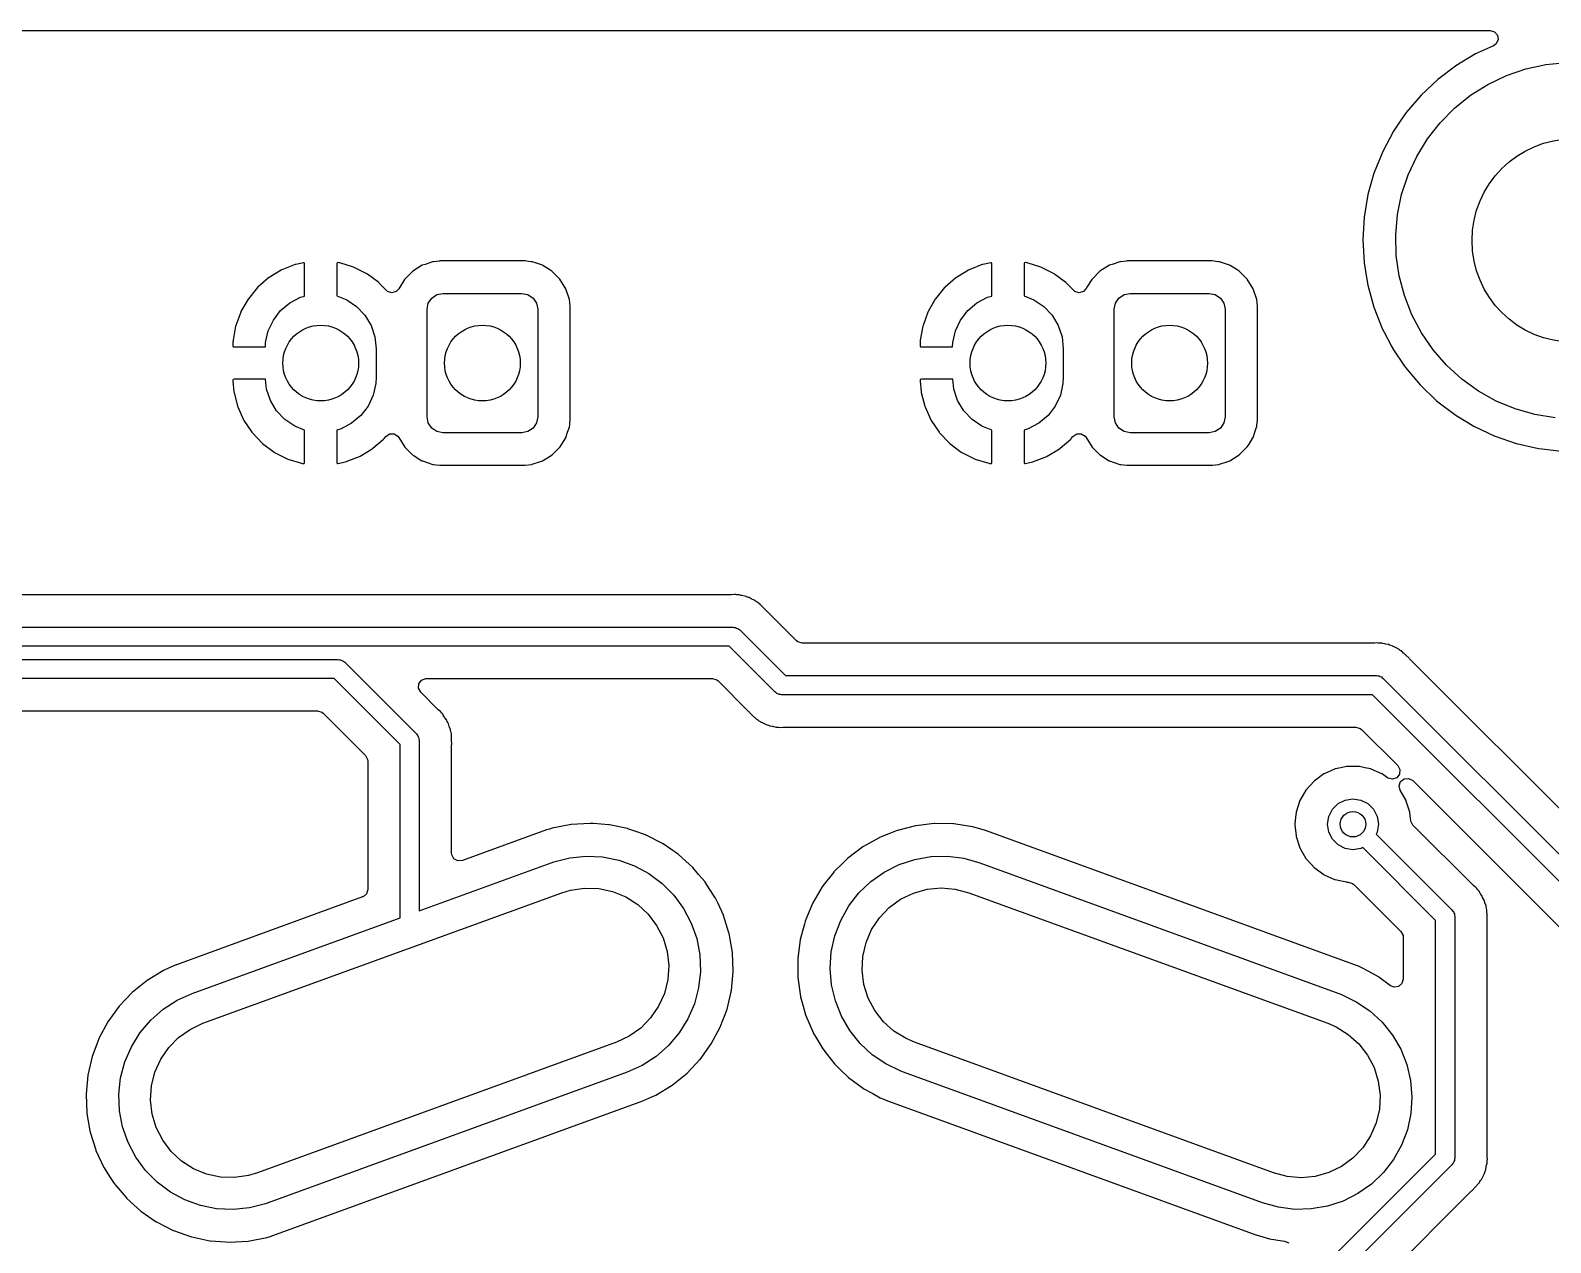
# Model space of a CAD drawing. Extents: x 14 to 417, y -165 to -100.
# Drawn here: x 369.45 to 393.33, y -118.61 to -99.57 of the extents above; entities that cross this region are included whole.
import ezdxf

# ---------------------------------------------------------------- set-up
doc = ezdxf.new("R2010")
doc.units = 0
doc.layers.add('BLACK', color=7, linetype='CONTINUOUS')

msp = doc.modelspace()

# ---------------------------------------------------------------- linework, layer by layer
at = {"layer": 'BLACK', "linetype": 'CONTINUOUS'}
for p, q in [((344.216, -99.5685), (392.385, -99.5685)), ((392.385, -99.5685), (392.453, -99.5885)), ((392.438, -99.809), (392.155, -99.9391)), ((392.48, -99.777), (392.438, -99.809)), ((392.453, -99.5885), (392.5, -99.6422)), ((392.51, -99.7124), (392.48, -99.777)), ((392.5, -99.6422), (392.51, -99.7124)), ((392.155, -99.9391), (391.847, -100.123)), ((391.839, -100.13), (391.561, -100.339)), ((391.844, -100.125), (391.839, -100.13)), ((391.847, -100.123), (391.844, -100.125)), ((391.844, -100.125), (391.844, -100.125)), ((392.351, -100.416), (392.642, -100.278)), ((392.642, -100.278), (392.947, -100.173)), ((392.947, -100.173), (393.262, -100.104)), ((393.262, -100.104), (393.583, -100.072)), ((391.561, -100.339), (391.301, -100.585)), ((392.078, -100.588), (392.351, -100.416)), ((391.301, -100.585), (391.068, -100.858)), ((391.826, -100.789), (392.078, -100.588)), ((390.973, -100.997), (390.866, -101.154)), ((391.066, -100.86), (390.973, -100.997)), ((391.068, -100.858), (391.066, -100.86)), ((391.066, -100.86), (391.066, -100.86)), ((391.6, -101.018), (391.826, -100.789)), ((390.866, -101.154), (390.697, -101.47)), ((391.401, -101.272), (391.6, -101.018)), ((390.697, -101.47), (390.563, -101.802)), ((391.232, -101.547), (391.401, -101.272)), ((391.097, -101.839), (391.232, -101.547)), ((390.56, -101.813), (390.466, -102.147)), ((390.562, -101.805), (390.56, -101.813)), ((390.563, -101.802), (390.562, -101.805)), ((390.562, -101.805), (390.562, -101.805)), ((390.995, -102.145), (391.097, -101.839)), ((390.466, -102.147), (390.407, -102.501)), ((390.93, -102.461), (390.995, -102.145)), ((390.407, -102.501), (390.387, -102.858)), ((390.901, -102.782), (390.93, -102.461)), ((390.387, -102.858), (390.405, -103.216)), ((390.91, -103.104), (390.901, -102.782)), ((390.955, -103.423), (390.91, -103.104)), ((373.396, -103.334), (373.205, -103.45)), ((373.405, -103.329), (373.396, -103.334)), ((373.613, -103.247), (373.405, -103.329)), ((373.623, -103.244), (373.613, -103.247)), ((373.746, -103.218), (373.623, -103.244)), ((373.757, -103.22), (373.746, -103.218)), ((373.761, -103.233), (373.757, -103.22)), ((373.761, -103.743), (373.761, -103.233)), ((374.273, -103.218), (374.269, -103.231)), ((374.269, -103.231), (374.269, -103.74)), ((374.287, -103.216), (374.273, -103.218)), ((374.307, -103.219), (374.287, -103.216)), ((374.317, -103.221), (374.307, -103.219)), ((374.53, -103.287), (374.317, -103.221)), ((374.54, -103.291), (374.53, -103.287)), ((374.739, -103.392), (374.54, -103.291)), ((374.748, -103.398), (374.739, -103.392)), ((374.927, -103.531), (374.748, -103.398)), ((375.461, -103.352), (375.336, -103.477)), ((375.611, -103.258), (375.461, -103.352)), ((375.654, -103.244), (375.611, -103.258)), ((375.772, -103.205), (375.654, -103.244)), ((375.779, -103.202), (375.772, -103.205)), ((375.772, -103.205), (375.772, -103.205)), ((375.786, -103.202), (375.779, -103.202)), ((375.881, -103.192), (375.786, -103.202)), ((375.786, -103.202), (375.786, -103.202)), ((375.885, -103.191), (375.881, -103.192)), ((375.881, -103.192), (375.881, -103.192)), ((377.225, -103.191), (375.885, -103.191)), ((377.28, -103.197), (377.225, -103.191)), ((377.323, -103.202), (377.28, -103.197)), ((377.33, -103.202), (377.323, -103.202)), ((377.323, -103.202), (377.323, -103.202)), ((377.336, -103.204), (377.33, -103.202)), ((377.418, -103.231), (377.336, -103.204)), ((377.336, -103.204), (377.336, -103.204)), ((377.498, -103.258), (377.418, -103.231)), ((377.504, -103.262), (377.498, -103.258)), ((377.614, -103.329), (377.504, -103.262)), ((377.504, -103.262), (377.504, -103.262)), ((377.648, -103.351), (377.614, -103.329)), ((377.773, -103.476), (377.648, -103.351)), ((384.191, -103.334), (384, -103.45)), ((384.2, -103.329), (384.191, -103.334)), ((384.408, -103.247), (384.2, -103.329)), ((384.418, -103.244), (384.408, -103.247)), ((384.541, -103.218), (384.418, -103.244)), ((384.552, -103.22), (384.541, -103.218)), ((384.556, -103.233), (384.552, -103.22)), ((384.556, -103.743), (384.556, -103.233)), ((385.068, -103.218), (385.064, -103.231)), ((385.064, -103.231), (385.064, -103.74)), ((385.082, -103.216), (385.068, -103.218)), ((385.102, -103.219), (385.082, -103.216)), ((385.112, -103.221), (385.102, -103.219)), ((385.325, -103.287), (385.112, -103.221)), ((385.335, -103.291), (385.325, -103.287)), ((385.534, -103.392), (385.335, -103.291)), ((385.543, -103.398), (385.534, -103.392)), ((385.722, -103.531), (385.543, -103.398)), ((386.256, -103.352), (386.131, -103.477)), ((386.406, -103.258), (386.256, -103.352)), ((386.449, -103.244), (386.406, -103.258)), ((386.567, -103.205), (386.449, -103.244)), ((386.574, -103.202), (386.567, -103.205)), ((386.567, -103.205), (386.567, -103.205)), ((386.581, -103.202), (386.574, -103.202)), ((386.676, -103.192), (386.581, -103.202)), ((386.581, -103.202), (386.581, -103.202)), ((386.68, -103.191), (386.676, -103.192)), ((386.676, -103.192), (386.676, -103.192)), ((388.02, -103.191), (386.68, -103.191)), ((388.075, -103.197), (388.02, -103.191)), ((388.118, -103.202), (388.075, -103.197)), ((388.125, -103.202), (388.118, -103.202)), ((388.118, -103.202), (388.118, -103.202)), ((388.131, -103.204), (388.125, -103.202)), ((388.213, -103.231), (388.131, -103.204)), ((388.131, -103.204), (388.131, -103.204)), ((388.293, -103.258), (388.213, -103.231)), ((388.299, -103.262), (388.293, -103.258)), ((388.409, -103.329), (388.299, -103.262)), ((388.299, -103.262), (388.299, -103.262)), ((388.443, -103.351), (388.409, -103.329)), ((388.568, -103.476), (388.443, -103.351)), ((390.405, -103.216), (390.405, -103.22)), ((390.405, -103.22), (390.405, -103.22)), ((390.405, -103.22), (390.442, -103.45)), ((373.02, -103.61), (372.879, -103.783)), ((373.028, -103.602), (373.02, -103.61)), ((373.196, -103.456), (373.028, -103.602)), ((373.205, -103.45), (373.196, -103.456)), ((374.935, -103.538), (374.927, -103.531)), ((375.043, -103.651), (374.935, -103.538)), ((375.241, -103.626), (375.201, -103.671)), ((375.243, -103.627), (375.241, -103.626)), ((375.257, -103.604), (375.243, -103.627)), ((375.332, -103.483), (375.257, -103.604)), ((375.336, -103.477), (375.332, -103.483)), ((375.332, -103.483), (375.332, -103.483)), ((377.867, -103.626), (377.773, -103.476)), ((377.923, -103.794), (377.867, -103.626)), ((383.815, -103.61), (383.674, -103.783)), ((383.823, -103.602), (383.815, -103.61)), ((383.991, -103.456), (383.823, -103.602)), ((384, -103.45), (383.991, -103.456)), ((385.73, -103.538), (385.722, -103.531)), ((385.838, -103.651), (385.73, -103.538)), ((386.036, -103.626), (385.996, -103.671)), ((386.038, -103.627), (386.036, -103.626)), ((386.052, -103.604), (386.038, -103.627)), ((386.127, -103.483), (386.052, -103.604)), ((386.131, -103.477), (386.127, -103.483)), ((386.127, -103.483), (386.127, -103.483)), ((388.662, -103.626), (388.568, -103.476)), ((388.718, -103.794), (388.662, -103.626)), ((390.442, -103.45), (390.461, -103.57)), ((390.461, -103.57), (390.556, -103.916)), ((391.037, -103.735), (390.955, -103.423)), ((372.873, -103.791), (372.762, -103.985)), ((372.879, -103.783), (372.873, -103.791)), ((373.385, -103.97), (373.529, -103.849)), ((373.529, -103.849), (373.695, -103.761)), ((373.695, -103.761), (373.761, -103.743)), ((374.269, -103.74), (374.423, -103.802)), ((374.423, -103.802), (374.579, -103.907)), ((375.065, -103.67), (375.043, -103.651)), ((375.133, -103.69), (375.065, -103.67)), ((375.201, -103.671), (375.133, -103.69)), ((375.685, -103.95), (375.704, -103.854)), ((375.704, -103.854), (375.758, -103.773)), ((375.758, -103.773), (375.839, -103.719)), ((375.839, -103.719), (375.935, -103.7)), ((375.935, -103.7), (377.175, -103.7)), ((377.175, -103.7), (377.271, -103.719)), ((377.271, -103.719), (377.352, -103.773)), ((377.352, -103.773), (377.406, -103.854)), ((377.406, -103.854), (377.425, -103.95)), ((377.933, -103.9), (377.923, -103.794)), ((383.668, -103.791), (383.557, -103.985)), ((383.674, -103.783), (383.668, -103.791)), ((384.18, -103.97), (384.324, -103.849)), ((384.324, -103.849), (384.49, -103.761)), ((384.49, -103.761), (384.556, -103.743)), ((385.064, -103.74), (385.218, -103.802)), ((385.218, -103.802), (385.374, -103.907)), ((385.86, -103.67), (385.838, -103.651)), ((385.928, -103.69), (385.86, -103.67)), ((385.996, -103.671), (385.928, -103.69)), ((386.48, -103.95), (386.499, -103.854)), ((386.499, -103.854), (386.553, -103.773)), ((386.553, -103.773), (386.634, -103.719)), ((386.634, -103.719), (386.73, -103.7)), ((386.73, -103.7), (387.97, -103.7)), ((387.97, -103.7), (388.066, -103.719)), ((388.066, -103.719), (388.147, -103.773)), ((388.147, -103.773), (388.201, -103.854)), ((388.201, -103.854), (388.22, -103.95)), ((388.728, -103.9), (388.718, -103.794)), ((391.154, -104.036), (391.037, -103.735)), ((372.758, -103.995), (372.682, -104.205)), ((372.762, -103.985), (372.758, -103.995)), ((373.271, -104.119), (373.385, -103.97)), ((374.579, -103.907), (374.708, -104.044)), ((374.708, -104.044), (374.805, -104.205)), ((375.685, -105.64), (375.685, -103.95)), ((377.425, -103.95), (377.425, -105.64)), ((377.933, -105.69), (377.933, -103.9)), ((383.553, -103.995), (383.477, -104.205)), ((383.557, -103.985), (383.553, -103.995)), ((384.066, -104.119), (384.18, -103.97)), ((385.374, -103.907), (385.503, -104.044)), ((385.503, -104.044), (385.6, -104.205)), ((386.48, -105.64), (386.48, -103.95)), ((388.22, -103.95), (388.22, -105.64)), ((388.728, -105.69), (388.728, -103.9)), ((390.556, -103.916), (390.687, -104.249)), ((391.305, -104.32), (391.154, -104.036)), ((372.679, -104.215), (372.639, -104.436)), ((372.682, -104.205), (372.679, -104.215)), ((373.15, -104.473), (373.191, -104.29)), ((373.191, -104.29), (373.271, -104.119)), ((374.805, -104.205), (374.865, -104.383)), ((383.474, -104.215), (383.434, -104.436)), ((383.477, -104.205), (383.474, -104.215)), ((383.945, -104.473), (383.986, -104.29)), ((383.986, -104.29), (384.066, -104.119)), ((385.6, -104.205), (385.66, -104.383)), ((390.687, -104.249), (390.718, -104.308)), ((390.718, -104.308), (390.84, -104.539)), ((391.488, -104.586), (391.305, -104.32)), ((372.638, -104.444), (372.637, -104.463)), ((372.637, -104.463), (372.637, -104.466)), ((372.637, -104.466), (372.637, -104.523)), ((372.637, -104.523), (372.641, -104.538)), ((372.639, -104.436), (372.638, -104.444)), ((372.641, -104.538), (372.643, -104.539)), ((372.643, -104.539), (372.651, -104.541)), ((372.651, -104.541), (373.147, -104.541)), ((373.147, -104.541), (373.15, -104.473)), ((374.865, -104.383), (374.885, -104.57)), ((374.885, -104.57), (374.885, -105.02)), ((383.433, -104.444), (383.432, -104.463)), ((383.432, -104.463), (383.432, -104.466)), ((383.432, -104.466), (383.432, -104.523)), ((383.432, -104.523), (383.436, -104.538)), ((383.434, -104.436), (383.433, -104.444)), ((383.436, -104.538), (383.438, -104.539)), ((383.438, -104.539), (383.446, -104.541)), ((383.446, -104.541), (383.942, -104.541)), ((383.942, -104.541), (383.945, -104.473)), ((385.66, -104.383), (385.68, -104.57)), ((385.68, -104.57), (385.68, -105.02)), ((390.84, -104.539), (390.854, -104.567)), ((390.854, -104.567), (390.856, -104.569)), ((390.856, -104.569), (390.856, -104.569)), ((390.856, -104.569), (391.04, -104.843)), ((391.699, -104.829), (391.488, -104.586)), ((391.938, -105.046), (391.699, -104.829)), ((372.639, -105.055), (372.637, -105.063)), ((372.637, -105.063), (372.637, -105.076)), ((372.64, -105.053), (372.639, -105.055)), ((372.655, -105.049), (372.64, -105.053)), ((373.148, -105.049), (372.655, -105.049)), ((373.165, -105.207), (373.148, -105.049)), ((374.885, -105.02), (374.88, -105.117)), ((383.434, -105.055), (383.432, -105.063)), ((383.432, -105.063), (383.432, -105.076)), ((383.435, -105.053), (383.434, -105.055)), ((383.45, -105.049), (383.435, -105.053)), ((383.943, -105.049), (383.45, -105.049)), ((383.96, -105.207), (383.943, -105.049)), ((385.68, -105.02), (385.675, -105.117)), ((391.04, -104.843), (391.054, -104.864)), ((391.054, -104.864), (391.285, -105.138)), ((392.2, -105.234), (391.938, -105.046)), ((372.637, -105.076), (372.637, -105.081)), ((372.637, -105.081), (372.651, -105.248)), ((372.651, -105.248), (372.653, -105.258)), ((372.653, -105.258), (372.709, -105.474)), ((373.225, -105.385), (373.165, -105.207)), ((374.839, -105.3), (374.759, -105.471)), ((374.88, -105.117), (374.839, -105.3)), ((383.432, -105.076), (383.432, -105.081)), ((383.432, -105.081), (383.446, -105.248)), ((383.446, -105.248), (383.448, -105.258)), ((383.448, -105.258), (383.504, -105.474)), ((384.02, -105.385), (383.96, -105.207)), ((385.634, -105.3), (385.554, -105.471)), ((385.675, -105.117), (385.634, -105.3)), ((391.285, -105.138), (391.544, -105.386)), ((392.481, -105.391), (392.2, -105.234)), ((372.709, -105.474), (372.713, -105.484)), ((372.713, -105.484), (372.804, -105.688)), ((373.322, -105.546), (373.225, -105.385)), ((373.451, -105.683), (373.322, -105.546)), ((374.759, -105.471), (374.645, -105.62)), ((383.504, -105.474), (383.508, -105.484)), ((383.508, -105.484), (383.599, -105.688)), ((384.117, -105.546), (384.02, -105.385)), ((384.246, -105.683), (384.117, -105.546)), ((385.554, -105.471), (385.44, -105.62)), ((391.544, -105.386), (391.828, -105.604)), ((392.779, -105.514), (392.481, -105.391)), ((393.089, -105.603), (392.779, -105.514)), ((372.804, -105.688), (372.81, -105.697)), ((372.81, -105.697), (372.934, -105.882)), ((373.607, -105.788), (373.451, -105.683)), ((374.501, -105.741), (374.335, -105.829)), ((374.645, -105.62), (374.501, -105.741)), ((375.704, -105.736), (375.685, -105.64)), ((375.758, -105.817), (375.704, -105.736)), ((377.406, -105.736), (377.352, -105.817)), ((377.425, -105.64), (377.406, -105.736)), ((377.923, -105.795), (377.926, -105.765)), ((377.926, -105.765), (377.929, -105.739)), ((377.929, -105.739), (377.933, -105.69)), ((383.599, -105.688), (383.605, -105.697)), ((383.605, -105.697), (383.729, -105.882)), ((384.402, -105.788), (384.246, -105.683)), ((385.296, -105.741), (385.13, -105.829)), ((385.44, -105.62), (385.296, -105.741)), ((386.499, -105.736), (386.48, -105.64)), ((386.553, -105.817), (386.499, -105.736)), ((388.201, -105.736), (388.147, -105.817)), ((388.22, -105.64), (388.201, -105.736)), ((388.718, -105.795), (388.721, -105.765)), ((388.721, -105.765), (388.724, -105.739)), ((388.724, -105.739), (388.728, -105.69)), ((391.828, -105.604), (391.86, -105.623)), ((391.86, -105.623), (392.131, -105.788)), ((393.407, -105.655), (393.089, -105.603)), ((372.934, -105.882), (372.941, -105.89)), ((372.941, -105.89), (373.095, -106.052)), ((373.761, -105.85), (373.607, -105.788)), ((373.761, -106.359), (373.761, -105.85)), ((374.335, -105.829), (374.269, -105.847)), ((374.269, -105.847), (374.269, -106.357)), ((374.834, -106.134), (375.002, -105.988)), ((375.002, -105.988), (375.01, -105.98)), ((375.01, -105.98), (375.037, -105.947)), ((375.037, -105.947), (375.096, -105.907)), ((375.096, -105.907), (375.167, -105.905)), ((375.167, -105.905), (375.228, -105.942)), ((375.228, -105.942), (375.243, -105.964)), ((375.243, -105.964), (375.243, -105.964)), ((375.243, -105.964), (375.337, -106.114)), ((375.839, -105.871), (375.758, -105.817)), ((375.935, -105.89), (375.839, -105.871)), ((377.175, -105.89), (375.935, -105.89)), ((377.271, -105.871), (377.175, -105.89)), ((377.352, -105.817), (377.271, -105.871)), ((377.803, -106.067), (377.863, -105.969)), ((377.863, -105.969), (377.867, -105.963)), ((377.863, -105.969), (377.863, -105.969)), ((377.867, -105.963), (377.894, -105.882)), ((377.894, -105.882), (377.921, -105.801)), ((377.921, -105.801), (377.923, -105.795)), ((377.921, -105.801), (377.921, -105.801)), ((383.729, -105.882), (383.736, -105.89)), ((383.736, -105.89), (383.89, -106.052)), ((384.556, -105.85), (384.402, -105.788)), ((384.556, -106.359), (384.556, -105.85)), ((385.13, -105.829), (385.064, -105.847)), ((385.064, -105.847), (385.064, -106.357)), ((385.629, -106.134), (385.797, -105.988)), ((385.797, -105.988), (385.805, -105.98)), ((385.805, -105.98), (385.832, -105.947)), ((385.832, -105.947), (385.891, -105.907)), ((385.891, -105.907), (385.962, -105.905)), ((385.962, -105.905), (386.023, -105.942)), ((386.023, -105.942), (386.038, -105.964)), ((386.038, -105.964), (386.038, -105.964)), ((386.038, -105.964), (386.132, -106.114)), ((386.634, -105.871), (386.553, -105.817)), ((386.73, -105.89), (386.634, -105.871)), ((387.97, -105.89), (386.73, -105.89)), ((388.066, -105.871), (387.97, -105.89)), ((388.147, -105.817), (388.066, -105.871)), ((388.598, -106.067), (388.658, -105.969)), ((388.658, -105.969), (388.662, -105.963)), ((388.658, -105.969), (388.658, -105.969)), ((388.662, -105.963), (388.689, -105.882)), ((388.689, -105.882), (388.716, -105.801)), ((388.716, -105.801), (388.718, -105.795)), ((388.716, -105.801), (388.716, -105.801)), ((392.131, -105.788), (392.131, -105.788)), ((392.131, -105.788), (392.134, -105.79)), ((392.134, -105.79), (392.137, -105.792)), ((392.137, -105.792), (392.137, -105.792)), ((392.137, -105.792), (392.456, -105.941)), ((392.456, -105.941), (392.456, -105.941)), ((392.456, -105.941), (392.459, -105.942)), ((392.459, -105.942), (392.462, -105.943)), ((392.462, -105.943), (392.462, -105.943)), ((392.462, -105.943), (392.795, -106.057)), ((373.095, -106.052), (373.103, -106.059)), ((373.103, -106.059), (373.282, -106.192)), ((373.282, -106.192), (373.291, -106.198)), ((373.291, -106.198), (373.49, -106.299)), ((374.417, -106.343), (374.625, -106.261)), ((374.625, -106.261), (374.634, -106.256)), ((374.634, -106.256), (374.825, -106.14)), ((374.825, -106.14), (374.834, -106.134)), ((375.337, -106.114), (375.462, -106.239)), ((375.462, -106.239), (375.468, -106.243)), ((375.468, -106.243), (375.468, -106.243)), ((375.468, -106.243), (375.605, -106.328)), ((377.499, -106.332), (377.649, -106.238)), ((377.649, -106.238), (377.774, -106.113)), ((377.774, -106.113), (377.803, -106.067)), ((383.89, -106.052), (383.898, -106.059)), ((383.898, -106.059), (384.077, -106.192)), ((384.077, -106.192), (384.086, -106.198)), ((384.086, -106.198), (384.285, -106.299)), ((385.212, -106.343), (385.42, -106.261)), ((385.42, -106.261), (385.429, -106.256)), ((385.429, -106.256), (385.62, -106.14)), ((385.62, -106.14), (385.629, -106.134)), ((386.132, -106.114), (386.257, -106.239)), ((386.257, -106.239), (386.263, -106.243)), ((386.263, -106.243), (386.263, -106.243)), ((386.263, -106.243), (386.4, -106.328)), ((388.294, -106.332), (388.444, -106.238)), ((388.444, -106.238), (388.569, -106.113)), ((388.569, -106.113), (388.598, -106.067)), ((392.795, -106.057), (392.795, -106.057)), ((392.795, -106.057), (392.798, -106.058)), ((392.798, -106.058), (393.147, -106.137)), ((393.147, -106.137), (393.2, -106.143)), ((393.2, -106.143), (393.5, -106.177)), ((373.49, -106.299), (373.5, -106.303)), ((373.5, -106.303), (373.713, -106.369)), ((373.713, -106.369), (373.723, -106.371)), ((373.723, -106.371), (373.743, -106.374)), ((373.743, -106.374), (373.757, -106.372)), ((373.757, -106.372), (373.761, -106.359)), ((374.269, -106.357), (374.273, -106.37)), ((374.273, -106.37), (374.284, -106.372)), ((374.284, -106.372), (374.407, -106.346)), ((374.407, -106.346), (374.417, -106.343)), ((375.605, -106.328), (375.612, -106.332)), ((375.612, -106.332), (375.686, -106.357)), ((375.686, -106.357), (375.774, -106.386)), ((375.774, -106.386), (375.774, -106.386)), ((375.774, -106.386), (375.78, -106.388)), ((375.78, -106.388), (375.787, -106.388)), ((375.787, -106.388), (375.787, -106.388)), ((375.787, -106.388), (375.83, -106.393)), ((375.83, -106.393), (375.885, -106.398)), ((375.885, -106.398), (377.225, -106.398)), ((377.225, -106.398), (377.229, -106.398)), ((377.229, -106.398), (377.324, -106.388)), ((377.229, -106.398), (377.229, -106.398)), ((377.324, -106.388), (377.324, -106.388)), ((377.324, -106.388), (377.331, -106.388)), ((377.331, -106.388), (377.338, -106.385)), ((377.338, -106.385), (377.47, -106.341)), ((377.338, -106.385), (377.338, -106.385)), ((377.47, -106.341), (377.499, -106.332)), ((384.285, -106.299), (384.295, -106.303)), ((384.295, -106.303), (384.508, -106.369)), ((384.508, -106.369), (384.518, -106.371)), ((384.518, -106.371), (384.538, -106.374)), ((384.538, -106.374), (384.552, -106.372)), ((384.552, -106.372), (384.556, -106.359)), ((385.064, -106.357), (385.068, -106.37)), ((385.068, -106.37), (385.079, -106.372)), ((385.079, -106.372), (385.202, -106.346)), ((385.202, -106.346), (385.212, -106.343)), ((386.4, -106.328), (386.407, -106.332)), ((386.407, -106.332), (386.481, -106.357)), ((386.481, -106.357), (386.569, -106.386)), ((386.569, -106.386), (386.569, -106.386)), ((386.569, -106.386), (386.575, -106.388)), ((386.575, -106.388), (386.582, -106.388)), ((386.582, -106.388), (386.582, -106.388)), ((386.582, -106.388), (386.625, -106.393)), ((386.625, -106.393), (386.68, -106.398)), ((386.68, -106.398), (388.02, -106.398)), ((388.02, -106.398), (388.024, -106.398)), ((388.024, -106.398), (388.119, -106.388)), ((388.024, -106.398), (388.024, -106.398)), ((388.119, -106.388), (388.119, -106.388)), ((388.119, -106.388), (388.126, -106.388)), ((388.126, -106.388), (388.133, -106.385)), ((388.133, -106.385), (388.265, -106.341)), ((388.133, -106.385), (388.133, -106.385)), ((388.265, -106.341), (388.294, -106.332)), ((380.455, -108.434), (219.182, -108.434)), ((380.467, -108.434), (380.455, -108.434)), ((380.513, -108.43), (380.467, -108.434)), ((380.521, -108.431), (380.513, -108.43)), ((380.534, -108.433), (380.521, -108.431)), ((380.554, -108.434), (380.534, -108.433)), ((380.575, -108.434), (380.554, -108.434)), ((380.586, -108.437), (380.575, -108.434)), ((380.62, -108.446), (380.586, -108.437)), ((380.632, -108.448), (380.62, -108.446)), ((380.677, -108.456), (380.632, -108.448)), ((380.697, -108.464), (380.677, -108.456)), ((380.716, -108.471), (380.697, -108.464)), ((380.736, -108.476), (380.716, -108.471)), ((380.743, -108.48), (380.736, -108.476)), ((380.777, -108.498), (380.743, -108.48)), ((380.743, -108.48), (380.743, -108.48)), ((380.787, -108.503), (380.777, -108.498)), ((380.823, -108.519), (380.787, -108.503)), ((380.83, -108.522), (380.823, -108.519)), ((380.823, -108.519), (380.823, -108.519)), ((380.836, -108.527), (380.83, -108.522)), ((380.847, -108.535), (380.836, -108.527)), ((380.863, -108.546), (380.847, -108.535)), ((380.875, -108.552), (380.863, -108.546)), ((380.882, -108.556), (380.875, -108.552)), ((380.916, -108.588), (380.882, -108.556)), ((380.925, -108.595), (380.916, -108.588)), ((380.928, -108.598), (380.925, -108.595)), ((380.949, -108.619), (380.928, -108.598)), ((380.952, -108.621), (380.949, -108.619)), ((381.003, -108.67), (380.952, -108.621)), ((381.008, -108.677), (381.003, -108.67)), ((381.016, -108.685), (381.008, -108.677)), ((381.008, -108.677), (381.008, -108.677)), ((381.49, -109.16), (381.016, -108.685)), ((219.1, -108.943), (380.492, -108.943)), ((380.492, -108.943), (380.511, -108.948)), ((380.511, -108.948), (380.531, -108.948)), ((380.531, -108.948), (380.548, -108.958)), ((380.548, -108.958), (380.567, -108.963)), ((380.567, -108.963), (380.581, -108.977)), ((380.581, -108.977), (380.598, -108.987)), ((380.598, -108.987), (381.316, -109.705)), ((380.43, -109.243), (219.163, -109.243)), ((381.148, -109.961), (380.43, -109.243)), ((381.511, -109.176), (381.49, -109.16)), ((381.579, -109.197), (381.511, -109.176)), ((390.564, -109.197), (381.579, -109.197)), ((390.576, -109.196), (390.564, -109.197)), ((390.622, -109.192), (390.576, -109.196)), ((390.63, -109.193), (390.622, -109.192)), ((390.643, -109.195), (390.63, -109.193)), ((390.663, -109.197), (390.643, -109.195)), ((390.684, -109.197), (390.663, -109.197)), ((390.701, -109.201), (390.684, -109.197)), ((390.729, -109.208), (390.701, -109.201)), ((390.741, -109.21), (390.729, -109.208)), ((390.786, -109.218), (390.741, -109.21)), ((390.806, -109.226), (390.786, -109.218)), ((390.825, -109.233), (390.806, -109.226)), ((390.846, -109.238), (390.825, -109.233)), ((390.852, -109.242), (390.846, -109.238)), ((390.886, -109.26), (390.852, -109.242)), ((390.852, -109.242), (390.852, -109.242)), ((390.897, -109.265), (390.886, -109.26)), ((390.932, -109.281), (390.897, -109.265)), ((390.939, -109.284), (390.932, -109.281)), ((390.932, -109.281), (390.932, -109.281)), ((390.945, -109.289), (390.939, -109.284)), ((390.956, -109.297), (390.945, -109.289)), ((390.973, -109.308), (390.956, -109.297)), ((390.984, -109.314), (390.973, -109.308)), ((390.991, -109.318), (390.984, -109.314)), ((390.997, -109.323), (390.991, -109.318)), ((391.025, -109.35), (390.997, -109.323)), ((391.034, -109.357), (391.025, -109.35)), ((391.038, -109.36), (391.034, -109.357)), ((391.058, -109.381), (391.038, -109.36)), ((219.299, -109.451), (374.289, -109.451)), ((374.289, -109.451), (374.308, -109.456)), ((374.308, -109.456), (374.328, -109.456)), ((374.328, -109.456), (374.345, -109.466)), ((374.345, -109.466), (374.364, -109.471)), ((374.364, -109.471), (374.378, -109.485)), ((374.378, -109.485), (374.395, -109.495)), ((374.395, -109.495), (375.518, -110.618)), ((391.061, -109.383), (391.058, -109.381)), ((391.113, -109.432), (391.061, -109.383)), ((391.117, -109.439), (391.113, -109.432)), ((391.125, -109.447), (391.117, -109.439)), ((391.117, -109.439), (391.117, -109.439)), ((396.322, -114.644), (391.125, -109.447)), ((374.227, -109.751), (219.361, -109.751)), ((375.262, -110.786), (374.227, -109.751)), ((375.552, -109.904), (375.557, -109.833)), ((375.557, -109.833), (375.599, -109.777)), ((375.599, -109.777), (375.666, -109.752)), ((375.666, -109.752), (375.675, -109.751)), ((375.675, -109.751), (380.167, -109.751)), ((380.167, -109.751), (380.235, -109.772)), ((380.235, -109.772), (380.256, -109.788)), ((380.256, -109.788), (380.73, -110.263)), ((381.316, -109.705), (390.601, -109.705)), ((390.601, -109.705), (390.62, -109.71)), ((390.62, -109.71), (390.64, -109.71)), ((390.64, -109.71), (390.657, -109.72)), ((390.657, -109.72), (390.676, -109.725)), ((390.676, -109.725), (390.69, -109.739)), ((390.69, -109.739), (390.707, -109.749)), ((390.707, -109.749), (396.46, -115.502)), ((375.586, -109.967), (375.552, -109.904)), ((375.851, -110.232), (375.586, -109.967)), ((381.165, -109.971), (381.148, -109.961)), ((381.179, -109.985), (381.165, -109.971)), ((381.198, -109.99), (381.179, -109.985)), ((381.215, -110), (381.198, -109.99)), ((381.235, -110), (381.215, -110)), ((381.254, -110.005), (381.235, -110)), ((390.539, -110.005), (381.254, -110.005)), ((396.332, -115.798), (390.539, -110.005)), ((343.27, -110.259), (373.964, -110.259)), ((373.964, -110.259), (374.032, -110.28)), ((374.032, -110.28), (374.053, -110.296)), ((374.053, -110.296), (374.717, -110.96)), ((375.86, -110.24), (375.851, -110.232)), ((375.896, -110.27), (375.86, -110.24)), ((375.901, -110.276), (375.896, -110.27)), ((375.908, -110.287), (375.901, -110.276)), ((375.921, -110.302), (375.908, -110.287)), ((375.936, -110.317), (375.921, -110.302)), ((375.94, -110.324), (375.936, -110.317)), ((375.96, -110.357), (375.94, -110.324)), ((375.94, -110.324), (375.94, -110.324)), ((380.73, -110.263), (380.738, -110.271)), ((380.738, -110.271), (380.743, -110.278)), ((380.743, -110.278), (380.748, -110.284)), ((380.748, -110.284), (380.748, -110.284)), ((380.748, -110.284), (380.794, -110.327)), ((375.966, -110.367), (375.96, -110.357)), ((375.994, -110.404), (375.966, -110.367)), ((376.002, -110.424), (375.994, -110.404)), ((376.01, -110.442), (376.002, -110.424)), ((376.021, -110.46), (376.01, -110.442)), ((376.034, -110.505), (376.021, -110.46)), ((376.038, -110.516), (376.034, -110.505)), ((376.052, -110.552), (376.038, -110.516)), ((376.055, -110.559), (376.052, -110.552)), ((376.052, -110.552), (376.052, -110.552)), ((376.056, -110.567), (376.055, -110.559)), ((380.794, -110.327), (380.797, -110.329)), ((380.797, -110.329), (380.818, -110.35)), ((380.818, -110.35), (380.821, -110.353)), ((380.821, -110.353), (380.83, -110.36)), ((380.83, -110.36), (380.864, -110.392)), ((380.864, -110.392), (380.871, -110.396)), ((380.871, -110.396), (380.871, -110.396)), ((380.871, -110.396), (380.883, -110.402)), ((380.883, -110.402), (380.899, -110.413)), ((380.899, -110.413), (380.909, -110.421)), ((380.909, -110.421), (380.916, -110.426)), ((380.916, -110.426), (380.923, -110.429)), ((380.923, -110.429), (380.923, -110.429)), ((380.923, -110.429), (380.959, -110.445)), ((380.959, -110.445), (380.969, -110.45)), ((380.969, -110.45), (381.002, -110.468)), ((381.002, -110.468), (381.01, -110.472)), ((381.01, -110.472), (381.03, -110.477)), ((381.03, -110.477), (381.049, -110.484)), ((381.049, -110.484), (381.069, -110.492)), ((381.069, -110.492), (381.113, -110.499)), ((381.113, -110.499), (381.114, -110.5)), ((381.114, -110.5), (381.126, -110.502)), ((381.126, -110.502), (381.154, -110.509)), ((381.154, -110.509), (381.171, -110.513)), ((381.171, -110.513), (381.192, -110.513)), ((381.192, -110.513), (381.212, -110.515)), ((381.212, -110.515), (381.233, -110.518)), ((381.233, -110.518), (381.279, -110.514)), ((381.279, -110.514), (381.291, -110.513)), ((381.291, -110.513), (390.276, -110.513)), ((390.276, -110.513), (390.344, -110.534)), ((390.344, -110.534), (390.365, -110.55)), ((390.365, -110.55), (390.934, -111.119)), ((375.262, -113.508), (375.262, -110.786)), ((375.518, -110.618), (375.528, -110.635)), ((375.528, -110.635), (375.542, -110.649)), ((375.542, -110.649), (375.547, -110.668)), ((375.547, -110.668), (375.557, -110.685)), ((375.557, -110.685), (375.557, -110.705)), ((375.557, -110.705), (375.562, -110.724)), ((375.562, -110.724), (375.562, -113.399)), ((376.058, -110.58), (376.056, -110.567)), ((376.056, -110.567), (376.056, -110.567)), ((376.062, -110.6), (376.058, -110.58)), ((376.068, -110.62), (376.062, -110.6)), ((376.068, -110.628), (376.068, -110.62)), ((376.069, -110.666), (376.068, -110.628)), ((376.07, -110.678), (376.069, -110.666)), ((376.07, -110.683), (376.07, -110.678)), ((376.07, -110.712), (376.07, -110.683)), ((376.071, -110.716), (376.07, -110.712)), ((376.07, -110.806), (376.071, -110.794)), ((376.073, -110.786), (376.071, -110.716)), ((376.071, -110.794), (376.073, -110.786)), ((374.717, -110.96), (374.751, -111.022)), ((374.751, -111.022), (374.753, -111.049)), ((376.07, -112.493), (376.07, -110.806)), ((374.753, -111.049), (374.753, -113.064)), ((389.773, -111.249), (389.619, -111.361)), ((389.779, -111.246), (389.773, -111.249)), ((389.942, -111.174), (389.779, -111.246)), ((389.779, -111.246), (389.779, -111.246)), ((389.948, -111.171), (389.942, -111.174)), ((389.942, -111.174), (389.942, -111.174)), ((390.041, -111.151), (389.948, -111.171)), ((390.128, -111.133), (390.041, -111.151)), ((390.135, -111.131), (390.128, -111.133)), ((390.128, -111.133), (390.128, -111.133)), ((390.325, -111.131), (390.135, -111.131)), ((390.332, -111.133), (390.325, -111.131)), ((390.419, -111.151), (390.332, -111.133)), ((390.332, -111.133), (390.332, -111.133)), ((390.512, -111.171), (390.419, -111.151)), ((390.518, -111.174), (390.512, -111.171)), ((390.681, -111.246), (390.518, -111.174)), ((390.518, -111.174), (390.518, -111.174)), ((390.687, -111.249), (390.681, -111.246)), ((390.681, -111.246), (390.681, -111.246)), ((390.692, -111.253), (390.687, -111.249)), ((390.77, -111.31), (390.692, -111.253)), ((390.692, -111.253), (390.692, -111.253)), ((390.963, -111.252), (390.92, -111.309)), ((390.934, -111.119), (390.968, -111.181)), ((390.968, -111.181), (390.963, -111.252)), ((389.491, -111.503), (389.395, -111.668)), ((389.619, -111.361), (389.491, -111.503)), ((390.784, -111.318), (390.77, -111.31)), ((390.853, -111.333), (390.784, -111.318)), ((390.92, -111.309), (390.853, -111.333)), ((390.954, -111.437), (390.977, -111.37)), ((390.971, -111.506), (390.954, -111.437)), ((391.065, -111.668), (390.971, -111.506)), ((390.977, -111.37), (391.033, -111.326)), ((391.033, -111.326), (391.104, -111.32)), ((391.104, -111.32), (391.169, -111.354)), ((391.169, -111.354), (395.72, -115.905)), ((389.395, -111.668), (389.336, -111.85)), ((389.906, -111.805), (389.995, -111.716)), ((389.995, -111.716), (390.106, -111.66)), ((390.106, -111.66), (390.23, -111.64)), ((390.23, -111.64), (390.354, -111.66)), ((390.354, -111.66), (390.465, -111.716)), ((390.465, -111.716), (390.554, -111.805)), ((391.067, -111.675), (391.065, -111.668)), ((391.114, -111.819), (391.067, -111.675)), ((389.328, -111.927), (389.316, -112.04)), ((389.336, -111.857), (389.328, -111.927)), ((389.336, -111.85), (389.336, -111.857)), ((389.336, -111.857), (389.336, -111.857)), ((389.83, -112.04), (389.85, -111.916)), ((389.85, -111.916), (389.906, -111.805)), ((390.554, -111.805), (390.61, -111.916)), ((390.61, -111.916), (390.63, -112.04)), ((391.124, -111.85), (391.114, -111.819)), ((391.134, -111.953), (391.124, -111.85)), ((391.137, -111.976), (391.134, -111.953)), ((391.139, -111.989), (391.137, -111.976)), ((391.173, -112.052), (391.139, -111.989)), ((377.562, -112.13), (376.24, -112.611)), ((377.563, -112.13), (377.562, -112.13)), ((377.562, -112.13), (377.562, -112.13)), ((377.611, -112.115), (377.563, -112.13)), ((377.65, -112.103), (377.611, -112.115)), ((377.653, -112.101), (377.65, -112.103)), ((377.65, -112.103), (377.65, -112.103)), ((377.947, -112.044), (377.653, -112.101)), ((378.247, -112.026), (377.947, -112.044)), ((378.301, -112.03), (378.247, -112.026)), ((378.542, -112.048), (378.301, -112.03)), ((378.546, -112.048), (378.542, -112.048)), ((378.542, -112.048), (378.542, -112.048)), ((378.55, -112.049), (378.546, -112.048)), ((378.836, -112.109), (378.55, -112.049)), ((378.55, -112.049), (378.55, -112.049)), ((378.84, -112.11), (378.836, -112.109)), ((378.836, -112.109), (378.836, -112.109)), ((378.935, -112.143), (378.84, -112.11)), ((379.118, -112.208), (378.935, -112.143)), ((379.123, -112.209), (379.118, -112.208)), ((379.127, -112.211), (379.123, -112.209)), ((379.386, -112.344), (379.127, -112.211)), ((379.127, -112.211), (379.127, -112.211)), ((382.939, -112.189), (382.795, -112.247)), ((383.069, -112.137), (382.939, -112.189)), ((383.073, -112.136), (383.069, -112.137)), ((383.074, -112.136), (383.073, -112.136)), ((383.356, -112.065), (383.074, -112.136)), ((383.36, -112.064), (383.356, -112.065)), ((383.356, -112.065), (383.356, -112.065)), ((383.364, -112.063), (383.36, -112.064)), ((383.654, -112.03), (383.364, -112.063)), ((383.658, -112.029), (383.654, -112.03)), ((383.654, -112.03), (383.654, -112.03)), ((383.663, -112.029), (383.658, -112.029)), ((383.954, -112.034), (383.663, -112.029)), ((383.958, -112.034), (383.954, -112.034)), ((384.255, -112.079), (383.958, -112.034)), ((384.259, -112.08), (384.255, -112.079)), ((384.456, -112.138), (384.259, -112.08)), ((384.259, -112.08), (384.259, -112.08)), ((384.47, -112.142), (384.456, -112.138)), ((384.472, -112.142), (384.47, -112.142)), ((390.283, -114.257), (384.472, -112.142)), ((384.472, -112.142), (384.472, -112.142)), ((389.316, -112.04), (389.317, -112.047)), ((389.317, -112.047), (389.336, -112.221)), ((389.336, -112.221), (389.336, -112.23)), ((389.336, -112.23), (389.395, -112.412)), ((389.85, -112.164), (389.83, -112.04)), ((389.906, -112.275), (389.85, -112.164)), ((390.61, -112.164), (390.595, -112.193)), ((390.595, -112.193), (391.784, -113.382)), ((390.63, -112.04), (390.61, -112.164)), ((392.117, -112.996), (391.173, -112.052)), ((379.39, -112.346), (379.386, -112.344)), ((379.394, -112.348), (379.39, -112.346)), ((379.634, -112.514), (379.394, -112.348)), ((379.394, -112.348), (379.394, -112.348)), ((382.529, -112.396), (382.29, -112.576)), ((382.586, -112.364), (382.529, -112.396)), ((382.787, -112.251), (382.586, -112.364)), ((382.791, -112.249), (382.787, -112.251)), ((382.787, -112.251), (382.787, -112.251)), ((382.795, -112.247), (382.791, -112.249)), ((382.795, -112.247), (382.795, -112.247)), ((389.395, -112.412), (389.491, -112.577)), ((389.995, -112.364), (389.906, -112.275)), ((390.106, -112.42), (389.995, -112.364)), ((390.23, -112.44), (390.106, -112.42)), ((390.354, -112.42), (390.23, -112.44)), ((390.383, -112.405), (390.354, -112.42)), ((391.528, -113.55), (390.383, -112.405)), ((375.562, -113.399), (377.633, -112.645)), ((376.073, -112.519), (376.07, -112.493)), ((376.107, -112.581), (376.073, -112.519)), ((376.169, -112.616), (376.107, -112.581)), ((376.24, -112.611), (376.169, -112.616)), ((377.633, -112.645), (377.676, -112.63)), ((377.676, -112.63), (377.927, -112.567)), ((377.927, -112.567), (378.185, -112.541)), ((378.185, -112.541), (378.444, -112.553)), ((378.444, -112.553), (378.699, -112.604)), ((378.699, -112.604), (378.943, -112.691)), ((378.943, -112.691), (379.171, -112.814)), ((379.637, -112.516), (379.634, -112.514)), ((379.634, -112.514), (379.634, -112.514)), ((379.859, -112.718), (379.637, -112.516)), ((382.185, -112.68), (382.101, -112.762)), ((382.29, -112.576), (382.185, -112.68)), ((382.868, -112.79), (383.099, -112.673)), ((383.099, -112.673), (383.346, -112.592)), ((383.346, -112.592), (383.601, -112.548)), ((383.601, -112.548), (383.861, -112.542)), ((383.861, -112.542), (384.118, -112.575)), ((384.118, -112.575), (384.367, -112.645)), ((384.367, -112.645), (390.006, -114.698)), ((389.491, -112.577), (389.495, -112.582)), ((389.495, -112.582), (389.495, -112.582)), ((389.495, -112.582), (389.577, -112.673)), ((389.577, -112.673), (389.619, -112.719)), ((379.171, -112.814), (379.379, -112.969)), ((379.862, -112.721), (379.859, -112.718)), ((379.952, -112.827), (379.862, -112.721)), ((379.862, -112.721), (379.862, -112.721)), ((380.053, -112.947), (379.952, -112.827)), ((380.055, -112.95), (380.053, -112.947)), ((380.212, -113.196), (380.055, -112.95)), ((382.074, -112.79), (381.905, -113.008)), ((382.076, -112.787), (382.074, -112.79)), ((382.074, -112.79), (382.074, -112.79)), ((382.101, -112.762), (382.076, -112.787)), ((382.468, -113.119), (382.656, -112.94)), ((382.656, -112.94), (382.868, -112.79)), ((389.619, -112.719), (389.773, -112.831)), ((389.773, -112.831), (389.779, -112.834)), ((389.779, -112.834), (389.779, -112.834)), ((389.779, -112.834), (389.941, -112.906)), ((389.941, -112.906), (389.948, -112.909)), ((389.948, -112.909), (390.025, -112.925)), ((390.025, -112.925), (390.128, -112.947)), ((390.128, -112.947), (390.128, -112.947)), ((390.128, -112.947), (390.135, -112.948)), ((390.135, -112.948), (390.155, -112.948)), ((390.155, -112.948), (390.223, -112.969)), ((374.671, -113.182), (371.749, -114.246)), ((372.165, -115.167), (377.804, -113.115)), ((374.68, -113.179), (374.671, -113.182)), ((374.733, -113.132), (374.68, -113.179)), ((374.753, -113.064), (374.733, -113.132)), ((377.804, -113.115), (377.941, -113.074)), ((377.941, -113.074), (378.161, -113.042)), ((378.161, -113.042), (378.383, -113.049)), ((378.383, -113.049), (378.601, -113.096)), ((378.601, -113.096), (378.806, -113.18)), ((378.806, -113.18), (378.994, -113.3)), ((379.379, -112.969), (379.562, -113.153)), ((379.562, -113.153), (379.715, -113.363)), ((381.855, -113.088), (381.747, -113.274)), ((381.892, -113.024), (381.855, -113.088)), ((381.905, -113.008), (381.892, -113.024)), ((382.31, -113.324), (382.468, -113.119)), ((383.125, -113.218), (383.325, -113.121)), ((383.325, -113.121), (383.539, -113.061)), ((383.539, -113.061), (383.76, -113.04)), ((383.76, -113.04), (383.982, -113.058)), ((383.982, -113.058), (384.196, -113.115)), ((384.196, -113.115), (389.835, -115.167)), ((390.223, -112.969), (390.244, -112.985)), ((390.244, -112.985), (390.983, -113.724)), ((392.126, -113.004), (392.117, -112.996)), ((392.162, -113.034), (392.126, -113.004)), ((392.166, -113.04), (392.162, -113.034)), ((392.174, -113.051), (392.166, -113.04)), ((392.187, -113.066), (392.174, -113.051)), ((392.202, -113.081), (392.187, -113.066)), ((392.206, -113.088), (392.202, -113.081)), ((392.226, -113.121), (392.206, -113.088)), ((392.206, -113.088), (392.206, -113.088)), ((392.232, -113.131), (392.226, -113.121)), ((392.26, -113.168), (392.232, -113.131)), ((392.267, -113.188), (392.26, -113.168)), ((392.276, -113.206), (392.267, -113.188)), ((378.994, -113.3), (379.157, -113.45)), ((379.715, -113.363), (379.836, -113.592)), ((380.215, -113.199), (380.212, -113.196)), ((380.212, -113.196), (380.212, -113.196)), ((380.256, -113.287), (380.215, -113.199)), ((380.34, -113.468), (380.256, -113.287)), ((381.741, -113.283), (381.626, -113.56)), ((381.747, -113.274), (381.741, -113.283)), ((382.183, -113.55), (382.31, -113.324)), ((382.792, -113.51), (382.946, -113.349)), ((382.946, -113.349), (383.125, -113.218)), ((391.784, -113.382), (391.794, -113.399)), ((391.794, -113.399), (391.808, -113.413)), ((391.808, -113.413), (391.813, -113.432)), ((392.287, -113.224), (392.276, -113.206)), ((392.289, -113.232), (392.287, -113.224)), ((392.3, -113.269), (392.289, -113.232)), ((392.289, -113.232), (392.289, -113.232)), ((392.304, -113.28), (392.3, -113.269)), ((392.307, -113.287), (392.304, -113.28)), ((392.321, -113.323), (392.307, -113.287)), ((392.323, -113.341), (392.321, -113.323)), ((392.324, -113.344), (392.323, -113.341)), ((392.328, -113.364), (392.324, -113.344)), ((392.334, -113.384), (392.328, -113.364)), ((392.334, -113.392), (392.334, -113.384)), ((392.335, -113.43), (392.334, -113.392)), ((392.334, -113.392), (392.334, -113.392)), ((371.994, -114.698), (375.262, -113.508)), ((379.157, -113.45), (379.291, -113.628)), ((379.291, -113.628), (379.392, -113.826)), ((379.836, -113.592), (379.921, -113.837)), ((380.341, -113.471), (380.34, -113.468)), ((380.34, -113.468), (380.34, -113.468)), ((380.343, -113.475), (380.341, -113.471)), ((380.428, -113.747), (380.343, -113.475)), ((380.343, -113.475), (380.343, -113.475)), ((381.613, -113.609), (381.548, -113.85)), ((381.625, -113.565), (381.613, -113.609)), ((381.626, -113.56), (381.625, -113.565)), ((381.625, -113.565), (381.625, -113.565)), ((382.091, -113.793), (382.183, -113.55)), ((382.669, -113.695), (382.792, -113.51)), ((391.528, -117.221), (391.528, -113.55)), ((391.813, -113.432), (391.823, -113.449)), ((391.823, -113.449), (391.823, -113.469)), ((391.823, -113.469), (391.828, -113.488)), ((391.828, -113.488), (391.828, -117.283)), ((392.336, -113.442), (392.335, -113.43)), ((392.336, -113.447), (392.336, -113.442)), ((392.336, -113.476), (392.336, -113.447)), ((392.337, -113.48), (392.336, -113.476)), ((392.336, -113.57), (392.337, -113.558)), ((392.336, -117.246), (392.336, -113.57)), ((392.339, -113.55), (392.337, -113.48)), ((392.337, -113.558), (392.339, -113.55)), ((379.392, -113.826), (379.456, -114.039)), ((379.921, -113.837), (379.97, -114.092)), ((380.431, -113.758), (380.428, -113.747)), ((380.482, -114.053), (380.431, -113.758)), ((381.548, -113.85), (381.51, -114.148)), ((382.036, -114.046), (382.091, -113.793)), ((382.531, -114.116), (382.581, -113.9)), ((382.581, -113.9), (382.669, -113.695)), ((390.983, -113.724), (391.017, -113.786)), ((391.017, -113.786), (391.019, -113.813)), ((391.019, -113.813), (391.019, -114.476)), ((379.456, -114.039), (379.481, -114.259)), ((379.97, -114.092), (379.98, -114.351)), ((380.494, -114.353), (380.482, -114.053)), ((382.019, -114.305), (382.036, -114.046)), ((382.52, -114.338), (382.531, -114.116)), ((371.544, -114.336), (371.288, -114.492)), ((371.636, -114.296), (371.544, -114.336)), ((371.747, -114.247), (371.636, -114.296)), ((371.749, -114.246), (371.747, -114.247)), ((371.747, -114.247), (371.747, -114.247)), ((379.481, -114.259), (379.466, -114.481)), ((379.98, -114.351), (379.952, -114.609)), ((380.466, -114.652), (380.494, -114.353)), ((381.51, -114.148), (381.51, -114.246)), ((381.51, -114.246), (381.511, -114.439)), ((382.04, -114.564), (382.019, -114.305)), ((382.548, -114.558), (382.52, -114.338)), ((390.284, -114.258), (390.283, -114.257)), ((390.283, -114.257), (390.283, -114.257)), ((390.285, -114.258), (390.284, -114.258)), ((390.315, -114.271), (390.285, -114.258)), ((390.285, -114.258), (390.285, -114.258)), ((390.371, -114.294), (390.315, -114.271)), ((390.47, -114.349), (390.371, -114.294)), ((390.63, -114.437), (390.47, -114.349)), ((371.288, -114.492), (371.055, -114.681)), ((379.466, -114.481), (379.413, -114.697)), ((379.952, -114.609), (379.886, -114.86)), ((381.511, -114.439), (381.511, -114.448)), ((381.511, -114.448), (381.552, -114.745)), ((382.1, -114.816), (382.04, -114.564)), ((382.615, -114.77), (382.548, -114.558)), ((390.633, -114.439), (390.63, -114.437)), ((390.63, -114.437), (390.63, -114.437)), ((390.637, -114.442), (390.633, -114.439)), ((390.818, -114.577), (390.637, -114.442)), ((390.637, -114.442), (390.637, -114.442)), ((390.876, -114.6), (390.818, -114.577)), ((390.946, -114.59), (390.876, -114.6)), ((390.999, -114.544), (390.946, -114.59)), ((391.019, -114.476), (390.999, -114.544)), ((370.948, -114.795), (370.849, -114.899)), ((371.052, -114.684), (370.948, -114.795)), ((371.055, -114.681), (371.052, -114.684)), ((371.052, -114.684), (371.052, -114.684)), ((371.54, -114.944), (371.758, -114.804)), ((371.758, -114.804), (371.994, -114.698)), ((379.413, -114.697), (379.322, -114.9)), ((379.886, -114.86), (379.783, -115.098)), ((380.398, -114.944), (380.46, -114.674)), ((380.46, -114.674), (380.465, -114.656)), ((380.465, -114.656), (380.466, -114.652)), ((381.552, -114.745), (381.553, -114.749)), ((381.553, -114.749), (381.553, -114.749)), ((381.553, -114.749), (381.593, -114.896)), ((382.196, -115.057), (382.1, -114.816)), ((382.718, -114.967), (382.615, -114.77)), ((390.006, -114.698), (390.048, -114.714)), ((390.048, -114.714), (390.282, -114.827)), ((390.282, -114.827), (390.496, -114.972)), ((370.849, -114.899), (370.673, -115.143)), ((371.345, -115.115), (371.54, -114.944)), ((379.197, -115.083), (379.041, -115.242)), ((379.322, -114.9), (379.197, -115.083)), ((379.783, -115.098), (379.647, -115.319)), ((380.322, -115.146), (380.366, -115.03)), ((380.366, -115.03), (380.398, -114.944)), ((381.593, -114.896), (381.631, -115.034)), ((381.631, -115.034), (381.749, -115.311)), ((382.327, -115.281), (382.196, -115.057)), ((382.855, -115.142), (382.718, -114.967)), ((390.496, -114.972), (390.687, -115.149)), ((370.673, -115.143), (370.532, -115.407)), ((371.041, -115.534), (371.177, -115.313)), ((371.177, -115.313), (371.345, -115.115)), ((371.783, -115.39), (371.964, -115.262)), ((371.964, -115.262), (372.165, -115.167)), ((379.041, -115.242), (378.86, -115.37)), ((379.647, -115.319), (379.479, -115.517)), ((380.151, -115.489), (380.292, -115.225)), ((380.292, -115.225), (380.322, -115.146)), ((381.749, -115.311), (381.751, -115.314)), ((381.751, -115.314), (381.751, -115.314)), ((381.751, -115.314), (381.808, -115.411)), ((382.489, -115.483), (382.327, -115.281)), ((383.02, -115.291), (382.855, -115.142)), ((383.209, -115.408), (383.02, -115.291)), ((389.835, -115.167), (389.967, -115.224)), ((389.967, -115.224), (390.156, -115.341)), ((390.687, -115.149), (390.849, -115.351)), ((370.499, -115.493), (370.426, -115.688)), ((370.53, -115.411), (370.499, -115.493)), ((370.532, -115.407), (370.53, -115.411)), ((370.53, -115.411), (370.53, -115.411)), ((370.938, -115.772), (371.041, -115.534)), ((371.502, -115.732), (371.627, -115.549)), ((371.627, -115.549), (371.783, -115.39)), ((378.659, -115.465), (373.02, -117.517)), ((378.86, -115.37), (378.659, -115.465)), ((379.479, -115.517), (379.284, -115.688)), ((379.975, -115.733), (380.151, -115.489)), ((381.808, -115.411), (381.901, -115.569)), ((381.901, -115.569), (381.972, -115.659)), ((382.68, -115.66), (382.489, -115.483)), ((383.341, -115.465), (383.209, -115.408)), ((388.98, -117.517), (383.341, -115.465)), ((390.156, -115.341), (390.321, -115.49)), ((390.321, -115.49), (390.458, -115.665)), ((390.849, -115.351), (390.98, -115.575)), ((390.98, -115.575), (391.076, -115.816)), ((370.426, -115.688), (370.358, -115.98)), ((370.872, -116.023), (370.938, -115.772)), ((371.411, -115.935), (371.502, -115.732)), ((379.284, -115.688), (379.066, -115.828)), ((379.772, -115.948), (379.972, -115.736)), ((379.972, -115.736), (379.975, -115.733)), ((379.972, -115.736), (379.972, -115.736)), ((381.972, -115.659), (382.084, -115.801)), ((382.084, -115.801), (382.084, -115.801)), ((382.084, -115.801), (382.087, -115.805)), ((382.087, -115.805), (382.176, -115.891)), ((382.894, -115.805), (382.68, -115.66)), ((383.128, -115.918), (382.894, -115.805)), ((390.458, -115.665), (390.561, -115.862)), ((391.076, -115.816), (391.136, -116.068)), ((370.358, -115.98), (370.33, -116.279)), ((370.844, -116.281), (370.872, -116.023)), ((371.358, -116.151), (371.411, -115.935)), ((378.83, -115.934), (373.191, -117.987)), ((379.066, -115.828), (378.83, -115.934)), ((379.536, -116.14), (379.769, -115.951)), ((379.769, -115.951), (379.772, -115.948)), ((382.176, -115.891), (382.299, -116.011)), ((382.299, -116.011), (382.299, -116.011)), ((382.299, -116.011), (382.302, -116.014)), ((382.302, -116.014), (382.305, -116.016)), ((382.305, -116.016), (382.305, -116.016)), ((382.305, -116.016), (382.539, -116.19)), ((383.17, -115.934), (383.128, -115.918)), ((388.809, -117.987), (383.17, -115.934)), ((390.561, -115.862), (390.628, -116.074)), ((370.33, -116.279), (370.342, -116.579)), ((370.854, -116.54), (370.844, -116.281)), ((371.343, -116.373), (371.358, -116.151)), ((379.28, -116.296), (379.536, -116.14)), ((382.539, -116.19), (382.539, -116.19)), ((382.539, -116.19), (382.543, -116.193)), ((382.543, -116.193), (382.546, -116.195)), ((382.546, -116.195), (382.546, -116.195)), ((382.546, -116.195), (382.686, -116.272)), ((382.686, -116.272), (382.805, -116.338)), ((390.628, -116.074), (390.656, -116.294)), ((390.656, -116.294), (390.645, -116.516)), ((391.136, -116.068), (391.157, -116.327)), ((371.368, -116.593), (371.343, -116.373)), ((373.262, -118.502), (379.073, -116.387)), ((379.073, -116.387), (379.075, -116.386)), ((379.073, -116.387), (379.073, -116.387)), ((379.075, -116.386), (379.077, -116.385)), ((379.077, -116.385), (379.217, -116.323)), ((379.077, -116.385), (379.077, -116.385)), ((379.217, -116.323), (379.28, -116.296)), ((382.805, -116.338), (382.861, -116.361)), ((382.861, -116.361), (382.891, -116.374)), ((382.891, -116.374), (382.891, -116.374)), ((382.891, -116.374), (382.892, -116.374)), ((382.892, -116.374), (382.893, -116.375)), ((382.893, -116.375), (382.893, -116.375)), ((382.893, -116.375), (388.704, -118.49)), ((390.645, -116.516), (390.595, -116.732)), ((391.157, -116.327), (391.14, -116.586)), ((370.342, -116.579), (370.342, -116.583)), ((370.342, -116.583), (370.39, -116.855)), ((370.903, -116.795), (370.854, -116.54)), ((371.432, -116.806), (371.368, -116.593)), ((390.595, -116.732), (390.507, -116.937)), ((391.14, -116.586), (391.085, -116.839)), ((370.39, -116.855), (370.393, -116.874)), ((370.393, -116.874), (370.394, -116.878)), ((370.394, -116.878), (370.394, -116.878)), ((370.394, -116.878), (370.481, -117.157)), ((370.988, -117.04), (370.903, -116.795)), ((371.533, -117.004), (371.432, -116.806)), ((371.667, -117.182), (371.533, -117.004)), ((390.507, -116.937), (390.384, -117.122)), ((391.085, -116.839), (390.993, -117.082)), ((370.481, -117.157), (370.483, -117.161)), ((370.483, -117.161), (370.484, -117.164)), ((370.484, -117.164), (370.484, -117.164)), ((370.484, -117.164), (370.525, -117.252)), ((371.109, -117.269), (370.988, -117.04)), ((371.83, -117.332), (371.667, -117.182)), ((375.306, -133.443), (391.528, -117.221)), ((390.384, -117.122), (390.23, -117.283)), ((390.993, -117.082), (390.866, -117.308)), ((392.337, -117.258), (392.336, -117.246)), ((370.525, -117.252), (370.609, -117.433)), ((370.609, -117.433), (370.612, -117.436)), ((370.612, -117.436), (370.612, -117.436)), ((370.612, -117.436), (370.699, -117.573)), ((371.262, -117.479), (371.109, -117.269)), ((371.445, -117.663), (371.262, -117.479)), ((372.018, -117.452), (371.83, -117.332)), ((372.223, -117.536), (372.018, -117.452)), ((391.784, -117.389), (375.562, -133.611)), ((390.051, -117.414), (389.851, -117.511)), ((390.23, -117.283), (390.051, -117.414)), ((390.866, -117.308), (390.708, -117.513)), ((391.794, -117.372), (391.784, -117.389)), ((391.808, -117.358), (391.794, -117.372)), ((391.813, -117.339), (391.808, -117.358)), ((391.823, -117.322), (391.813, -117.339)), ((391.828, -117.283), (391.823, -117.302)), ((391.823, -117.302), (391.823, -117.322)), ((392.3, -117.506), (392.307, -117.488)), ((392.307, -117.488), (392.315, -117.468)), ((392.315, -117.468), (392.323, -117.422)), ((392.323, -117.422), (392.325, -117.411)), ((392.325, -117.411), (392.336, -117.366)), ((392.336, -117.344), (392.338, -117.325)), ((392.336, -117.366), (392.336, -117.344)), ((392.341, -117.304), (392.337, -117.258)), ((392.338, -117.325), (392.34, -117.311)), ((392.34, -117.311), (392.341, -117.304)), ((392.34, -117.311), (392.34, -117.311)), ((370.699, -117.573), (370.771, -117.685)), ((370.771, -117.685), (370.797, -117.716)), ((370.797, -117.716), (370.962, -117.911)), ((371.653, -117.818), (371.445, -117.663)), ((372.441, -117.583), (372.223, -117.536)), ((372.663, -117.59), (372.441, -117.583)), ((372.883, -117.558), (372.663, -117.59)), ((373.02, -117.517), (372.883, -117.558)), ((389.194, -117.574), (388.98, -117.517)), ((389.416, -117.592), (389.194, -117.574)), ((389.637, -117.571), (389.416, -117.592)), ((389.851, -117.511), (389.637, -117.571)), ((390.52, -117.692), (390.308, -117.842)), ((390.708, -117.513), (390.52, -117.692)), ((392.152, -117.74), (392.173, -117.719)), ((392.173, -117.719), (392.176, -117.716)), ((392.176, -117.716), (392.183, -117.706)), ((392.183, -117.706), (392.193, -117.696)), ((392.193, -117.696), (392.215, -117.673)), ((392.215, -117.673), (392.219, -117.666)), ((392.219, -117.666), (392.225, -117.654)), ((392.225, -117.654), (392.236, -117.637)), ((392.236, -117.637), (392.244, -117.627)), ((392.244, -117.627), (392.249, -117.621)), ((392.244, -117.627), (392.244, -117.627)), ((392.249, -117.621), (392.268, -117.578)), ((392.268, -117.578), (392.273, -117.568)), ((392.273, -117.568), (392.295, -117.527)), ((392.295, -117.527), (392.297, -117.519)), ((392.297, -117.519), (392.3, -117.506)), ((392.297, -117.519), (392.297, -117.519)), ((370.962, -117.911), (370.962, -117.911)), ((370.962, -117.911), (370.965, -117.914)), ((370.965, -117.914), (371.187, -118.116)), ((371.881, -117.941), (371.653, -117.818)), ((372.125, -118.028), (371.881, -117.941)), ((388.321, -121.571), (392.086, -117.806)), ((390.077, -117.959), (389.83, -118.04)), ((390.308, -117.842), (390.077, -117.959)), ((392.086, -117.806), (392.094, -117.798)), ((392.094, -117.798), (392.101, -117.794)), ((392.094, -117.798), (392.094, -117.798)), ((392.101, -117.794), (392.15, -117.742)), ((392.15, -117.742), (392.152, -117.74)), ((371.187, -118.116), (371.19, -118.118)), ((371.19, -118.118), (371.19, -118.118)), ((371.19, -118.118), (371.43, -118.284)), ((372.38, -118.079), (372.125, -118.028)), ((372.639, -118.091), (372.38, -118.079)), ((372.897, -118.065), (372.639, -118.091)), ((373.148, -118.002), (372.897, -118.065)), ((373.191, -117.987), (373.148, -118.002)), ((389.058, -118.057), (388.809, -117.987)), ((389.315, -118.09), (389.058, -118.057)), ((389.575, -118.084), (389.315, -118.09)), ((389.83, -118.04), (389.575, -118.084)), ((371.43, -118.284), (371.43, -118.284)), ((371.43, -118.284), (371.434, -118.286)), ((371.434, -118.286), (371.438, -118.288)), ((371.438, -118.288), (371.697, -118.421)), ((371.697, -118.421), (371.697, -118.421)), ((371.697, -118.421), (371.701, -118.423)), ((371.701, -118.423), (371.984, -118.522)), ((371.984, -118.522), (371.988, -118.523)), ((371.988, -118.523), (371.988, -118.523)), ((371.988, -118.523), (372.274, -118.583)), ((372.274, -118.583), (372.274, -118.583)), ((372.274, -118.583), (372.278, -118.584)), ((372.278, -118.584), (372.282, -118.584)), ((372.282, -118.584), (372.282, -118.584)), ((372.282, -118.584), (372.52, -118.601)), ((372.52, -118.601), (372.577, -118.606)), ((372.577, -118.606), (372.877, -118.588)), ((372.877, -118.588), (373.171, -118.531)), ((373.171, -118.531), (373.225, -118.514)), ((373.225, -118.514), (373.259, -118.503)), ((373.259, -118.503), (373.261, -118.502)), ((373.259, -118.503), (373.259, -118.503)), ((373.261, -118.502), (373.262, -118.502)), ((373.262, -118.502), (373.262, -118.502)), ((388.704, -118.49), (388.704, -118.49)), ((388.704, -118.49), (388.706, -118.49)), ((388.706, -118.49), (388.708, -118.491)), ((388.708, -118.491), (388.708, -118.491)), ((388.708, -118.491), (388.917, -118.552)), ((388.917, -118.552), (388.917, -118.552)), ((388.917, -118.552), (388.921, -118.553)), ((388.921, -118.553), (389.119, -118.583)), ((389.119, -118.583), (389.157, -118.588)), ((389.157, -118.588), (389.221, -118.618))]:
    msp.add_line(p, q, dxfattribs=at)
at = {"layer": 'BLACK'}
for centre, radius in [((393.7, -102.87), 1.6), ((374.015, -104.795), 0.595), ((376.555, -104.795), 0.595), ((384.81, -104.795), 0.595), ((387.35, -104.795), 0.595), ((390.23, -112.04), 0.2)]:
    msp.add_circle(centre, radius, dxfattribs=at)

doc.saveas('drawing.dxf')
